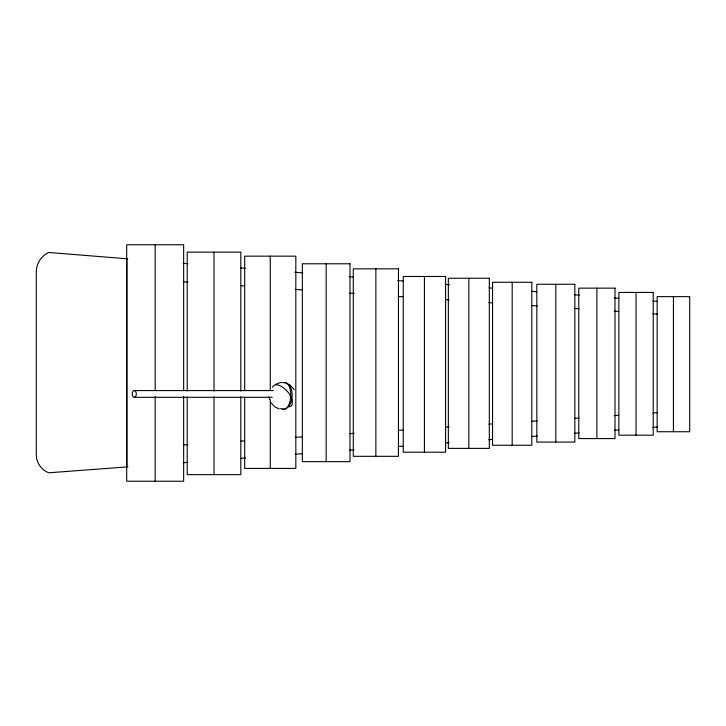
<?xml version="1.0" encoding="UTF-8"?>
<svg xmlns="http://www.w3.org/2000/svg" width="726" height="726" viewBox="0 0 726 726"><rect width="100%" height="100%" fill="white"/><g stroke="black" fill="none" stroke-linecap="round" stroke-linejoin="round"><path stroke-width="1.09" d="M283.43 382.666A13.277 7.959 -77.3 0 1 288.975 385.57C291.607 392.14 291.371 400.471 287.895 406.696A13.277 8.05 83.9 0 1 280.59 408.511M275.762 384.299L280.209 382.611L282.323 382.511M290.563 397.966L290.99 397.848C289.937 393.12 285.953 389.662 282.214 386.904A13.277 6.634 48.7 0 0 272.531 387.276M127.93 466.845L48.76 472.798A19.411 19.411 0 0 1 36.3 454.177L36.3 272.613A21.462 21.462 0 0 1 48.76 252.476L127.785 258.837M183.351 462.68L187.97 462.335M241.032 458.342L245.551 458.006M295.319 454.267L302.179 453.75M349.605 450.184L354.188 449.839M398.238 446.526L402.812 446.181M445.746 442.96L449.176 442.697M488.725 439.729L492.146 439.466M531.695 436.489L537.376 436.063M574.674 433.259L579.221 432.923M614.26 430.291L618.797 429.946M652.719 427.396L657.248 427.051M183.442 444.993L187.97 444.684M241.114 441.063L244.508 440.827M295.391 437.361L302.179 436.898M349.669 433.658L354.188 433.349M398.293 430.346L402.812 430.037M445.782 427.106L449.176 426.879M488.752 424.175L492.146 423.948M531.722 421.243L537.376 420.862M574.693 418.312L579.221 418.013M614.278 415.617L618.797 415.308M652.719 412.994L657.248 412.686M134.265 390.579L273.384 390.579M134.265 397.313A3.367 2.051 90 0 0 136.034 392.267A3.367 2.051 90 0 0 132.486 392.267A3.367 2.051 90 0 0 134.265 397.313L272.259 397.313M183.442 281.797L187.97 282.105M241.114 285.726L244.508 285.953M295.391 289.429L302.179 289.892M349.669 293.132L354.188 293.44M398.293 296.444L402.812 296.752M445.782 299.684L449.176 299.911M488.752 302.615L492.146 302.842M531.722 305.537L537.376 305.927M574.693 308.468L579.221 308.777M614.278 311.173L618.797 311.481M652.719 313.786L657.248 314.095M183.106 263.284L187.843 263.665M240.687 267.912L245.388 268.293M294.874 272.277L302.778 272.912M349.07 276.633L353.725 277.005M397.739 280.545L403.375 280.998M445.029 284.347L449.539 284.71M489.061 287.886L492.527 288.168M531.958 291.344L536.532 291.707M574.856 294.792L579.421 295.155M614.368 297.969L618.915 298.332M652.756 301.054L657.284 301.417M279.256 408.92L274.936 406.959L271.079 402.866M289.529 384.462L294.248 389.608M290.454 395.842L292.306 400.353L292.106 404.781A13.277 6.634 48.7 0 1 289.302 406.823M269.019 396.732L269.482 399.391M673.429 296.644L673.429 431.734M636.049 292.433L636.049 435.173M596.89 288.149L596.89 438.586M555.826 284.265L555.826 442.061M512.184 282.278L512.184 445.256M468.833 278.24L468.833 448.378M424.42 276.479L424.42 452.207M375.868 268.838L375.868 456.318M326.174 263.783L326.174 461.654M270.272 256.16L270.272 390.506M270.272 399.536L270.272 468.397M244.707 390.506L244.707 256.16L295.827 256.16L295.827 468.397L244.707 468.397L244.707 397.276M240.814 391.069L240.814 252.14L187.217 252.14L187.217 391.069M240.814 396.714L240.814 474.65L187.217 474.65L187.217 396.714M214.016 252.14L214.016 391.069M214.016 396.714L214.016 474.65M183.651 390.724L183.651 244.762L126.696 244.762L126.696 481.238L183.651 481.238L183.651 396.378M155.173 244.762L155.173 390.724M155.173 396.378L155.173 481.238M126.905 258.765L126.905 466.927M283.703 382.684A13.34 8.113 -86.7 0 1 292.161 396.314A13.34 8.113 -86.7 0 1 282.287 409.101M350.005 263.783L302.343 263.783L302.343 461.654L350.005 461.654L350.005 263.783M398.447 268.838L353.29 268.838L353.29 456.318L398.447 456.318L398.447 268.838M445.582 276.479L403.257 276.479L403.257 452.207L445.582 452.207L445.582 276.479M489.324 278.24L448.341 278.24L448.341 448.378L489.324 448.378L489.324 278.24M531.813 282.278L492.555 282.278L492.555 445.256L531.813 445.256L531.813 282.278M574.838 284.265L536.823 284.265L536.823 442.061L574.838 442.061L574.838 284.265M615.004 288.149L578.767 288.149L578.767 438.586L615.004 438.586L615.004 288.149M653.237 292.433L618.861 292.433L618.861 435.173L653.237 435.173L653.237 292.433M689.7 296.644L657.157 296.644L657.157 431.734L689.7 431.734L689.7 296.644"/></g></svg>
